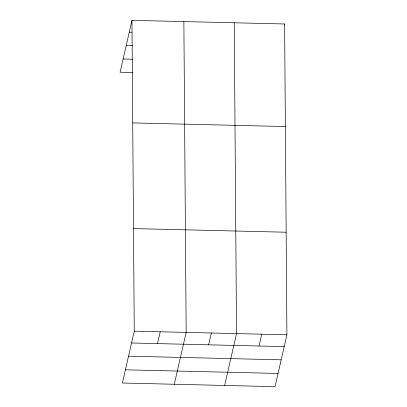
<?xml version="1.0" encoding="UTF-8"?>
<svg xmlns="http://www.w3.org/2000/svg" width="407" height="407" viewBox="0 0 407 407"><rect width="100%" height="100%" fill="white"/><g stroke="black" fill="none" stroke-linecap="round" stroke-linejoin="round"><path stroke-width="0.61" d="M131.97 20.35L134.259 331.161L122.385 383.023L275.03 386.65L286.91 334.793L284.615 23.977L131.97 20.35L120.09 72.207L132.753 72.512M157.504 343.6L160.21 331.776M174.282 384.254L186.162 332.397L183.872 21.586M208.638 344.815L211.345 332.992M284.345 25.163L284.615 23.977M224.659 385.454L236.533 333.592L234.244 22.782M259.015 346.016L261.721 334.193M129.263 32.173L131.792 32.234M126.236 45.386L132.565 45.533M123.118 58.995L132.611 59.224M132.728 122.919L285.373 126.546M133.506 228.592L286.152 232.224M134.259 331.161L286.91 334.793M131.553 342.984L284.198 346.611M128.526 356.196L281.176 359.824M125.407 369.81L278.057 373.438"/></g></svg>
